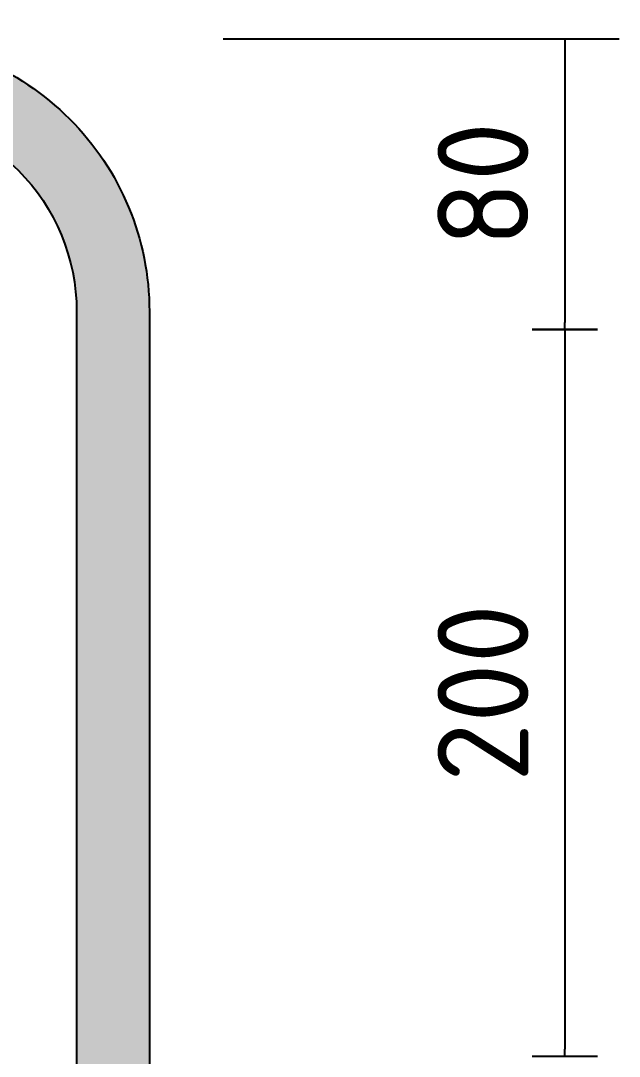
# Model space of a CAD drawing. Header units: millimetres. Extents: x 0 to 420, y 0 to 297.
# Drawn here: x 112.16 to 128.62, y 242.45 to 270.95 of the extents above; entities that cross this region are included whole.
import ezdxf

# ---------------------------------------------------------------- set-up
doc = ezdxf.new("R2010")
doc.units = ezdxf.units.MM
doc.header["$MEASUREMENT"] = 0
doc.layers.get('DEFPOINTS').update_dxf_attribs({"true_color": 0x165788})
doc.layers.add('BLUE', color=7, linetype='Continuous', true_color=0x165788)
doc.layers.add('T25', color=1, linetype='Continuous')
doc.styles.add('iso', font='iso3098b.shx')
doc.dimstyles.new('signsdim', dxfattribs={"dimtxt": 2.5, "dimasz": 0.2, "dimexe": 1.5, "dimexo": 2, "dimgap": 1, "dimtad": 1, "dimlfac": 10, "dimrnd": 1, "dimtxsty": 'iso', "dimblk": 'sgndim', "dimcen": 2.5, "dimse2": 1, "dimadec": 0, "dimazin": 0, "dimtfac": 1, "dimtix": 1, "dimtmove": 0, "dimatfit": 3, "dimfxl": 1, "dimarcsym": 0})

# ---------------------------------------------------------------- blocks, each defined once
blk = doc.blocks.new('sgndim')
for p, q in [((0, 4.5), (0, -4.5)), ((0, 0), (-1, 0))]:
    blk.add_line(p, q)
blk = doc.blocks.new('*D20')
at = {"layer": 'DEFPOINTS', "color": 0, "transparency": 16777216}
for p in [(115.694, 280.25), (65.694, 270.448), (115.694, 270.448)]:
    blk.add_point(p, dxfattribs=at)
at = {"layer": 'T25', "color": 0, "lineweight": -2, "transparency": 16777216}
for p, q in [((65.694, 272.448), (65.694, 281.75)), ((115.694, 272.448), (115.694, 281.75)), ((65.894, 280.25), (115.494, 280.25))]:
    blk.add_line(p, q, dxfattribs=at)
at = {"layer": 'T25', "color": 0, "lineweight": -2, "transparency": 16777216, "xscale": 0.2, "yscale": 0.2, "zscale": 0.2, "rotation": 180}
blk.add_blockref('sgndim', (65.694, 280.25), dxfattribs=at)
at = {"layer": 'T25', "color": 0, "lineweight": -2, "transparency": 16777216, "xscale": 0.2, "yscale": 0.2, "zscale": 0.2}
blk.add_blockref('sgndim', (115.694, 280.25), dxfattribs=at)
at = {"layer": 'T25', "color": 0, "transparency": 16777216, "insert": (90.694, 282.5), "char_height": 2.5, "attachment_point": 5, "style": 'iso'}
blk.add_mtext('500', dxfattribs=at)
blk = doc.blocks.new('*D25')
at = {"layer": 'DEFPOINTS', "color": 0, "transparency": 16777216}
for p in [(115.721, 270.448), (126.12, 262.448), (127.121, 262.448)]:
    blk.add_point(p, dxfattribs=at)
at = {"layer": 'T25', "color": 0, "lineweight": -2, "transparency": 16777216}
for p, q in [((117.721, 270.448), (128.621, 270.448)), ((127.121, 270.248), (127.121, 262.648))]:
    blk.add_line(p, q, dxfattribs=at)
at = {"layer": 'T25', "color": 0, "lineweight": -2, "transparency": 16777216, "xscale": 0.2, "yscale": 0.2, "zscale": 0.2}
for p, rotation in [((127.121, 270.448), 90), ((127.121, 262.448), 270)]:
    blk.add_blockref('sgndim', p, dxfattribs=dict(at, rotation=rotation))
at = {"layer": 'T25', "color": 0, "transparency": 16777216, "insert": (124.871, 266.448), "char_height": 2.5, "attachment_point": 5, "rotation": 90, "style": 'iso'}
blk.add_mtext('80', dxfattribs=at)
blk = doc.blocks.new('*D34')
at = {"layer": 'DEFPOINTS', "color": 0, "transparency": 16777216}
for p in [(117.257, 262.448), (117.257, 242.448), (127.121, 242.448)]:
    blk.add_point(p, dxfattribs=at)
at = {"layer": 'T25', "color": 0, "lineweight": -2, "transparency": 16777216}
blk.add_line((127.121, 262.248), (127.121, 242.648), dxfattribs=at)
at = {"layer": 'T25', "color": 0, "lineweight": -2, "transparency": 16777216, "xscale": 0.2, "yscale": 0.2, "zscale": 0.2}
for p, rotation in [((127.121, 262.448), 90), ((127.121, 242.448), 270)]:
    blk.add_blockref('sgndim', p, dxfattribs=dict(at, rotation=rotation))
at = {"layer": 'T25', "color": 0, "transparency": 16777216, "insert": (124.871, 252.448), "char_height": 2.5, "attachment_point": 5, "rotation": 90, "style": 'iso'}
blk.add_mtext('200', dxfattribs=at)

msp = doc.modelspace()

# ---------------------------------------------------------------- hatches: boundary and pattern name
at = {"layer": 'BLUE'}
h = msp.add_hatch(color=256, dxfattribs=at)
edge = h.paths.add_edge_path(flags=16)
edge.add_line((67.6941, 187.9481), (67.6941, 262.9481))
edge.add_arc((73.1941, 262.9481), 5.5, 90, 180, ccw=False)
edge.add_line((73.1941, 268.4481), (108.1941, 268.4481))
edge.add_arc((108.1941, 262.9481), 5.5, 0, 90, ccw=False)
edge.add_line((113.6941, 262.9481), (113.6941, 187.9481))
edge.add_arc((108.1941, 187.9481), 5.5, -90, 0, ccw=False)
edge.add_line((108.1941, 182.4481), (73.1941, 182.4481))
edge.add_arc((73.1941, 187.9481), 5.5, 180, 270, ccw=False)
edge = h.paths.add_edge_path()
edge.add_line((65.6941, 187.9481), (65.6941, 262.9481))
edge.add_arc((73.1941, 262.9481), 7.5, 90, 180, ccw=False)
edge.add_line((73.1941, 270.4481), (108.1941, 270.4481))
edge.add_arc((108.1941, 262.9481), 7.5, 0, 90, ccw=False)
edge.add_line((115.6941, 262.9481), (115.6941, 187.9481))
edge.add_arc((108.1941, 187.9481), 7.5, -90, 0, ccw=False)
edge.add_line((108.1941, 180.4481), (73.1941, 180.4481))
edge.add_arc((73.1941, 187.9481), 7.5, 180, 270, ccw=False)

# ---------------------------------------------------------------- linework, layer by layer
for points in [[(65.6941, 187.9481), (65.6941, 262.9481, -0.4142136), (73.1941, 270.4481), (108.1941, 270.4481, -0.4142136), (115.6941, 262.9481), (115.6941, 187.9481, -0.4142136), (108.1941, 180.4481), (73.1941, 180.4481, -0.4142136)], [(67.6941, 187.9481), (67.6941, 262.9481, -0.4142136), (73.1941, 268.4481), (108.1941, 268.4481, -0.4142136), (113.6941, 262.9481), (113.6941, 187.9481, -0.4142136), (108.1941, 182.4481), (73.1941, 182.4481, -0.4142136)]]:
    msp.add_lwpolyline(points, format="xyb", close=True, dxfattribs=at)

# ---------------------------------------------------------------- dimensions: what is measured, and where the dimension line sits
at = {"layer": 'T25'}
dim = msp.add_linear_dim(base=(115.6941, 280.2497), p1=(65.6941, 270.4481), p2=(115.6941, 270.4481), dimstyle='signsdim', override={"dimse2": 0}, dxfattribs=at)
dim.commit()
dim.dimension.update_dxf_attribs({"geometry": '*D20', "text_midpoint": (90.6941, 282.4997)})
dim = msp.add_linear_dim(base=(127.1207, 262.4481), p1=(115.7214, 270.4481), p2=(126.1204, 262.4481), angle=90, dimstyle='signsdim', dxfattribs=at)
dim.commit()
dim.dimension.update_dxf_attribs({"geometry": '*D25', "text_midpoint": (124.8707, 266.4481)})
dim = msp.add_linear_dim(base=(127.1207, 242.4481), p1=(117.2574, 262.4481), p2=(117.2574, 242.4481), angle=90, dimstyle='signsdim', override={"dimse1": 1}, dxfattribs=at)
dim.commit()
dim.dimension.update_dxf_attribs({"geometry": '*D34', "text_midpoint": (124.8707, 252.4481)})

doc.saveas('drawing.dxf')
